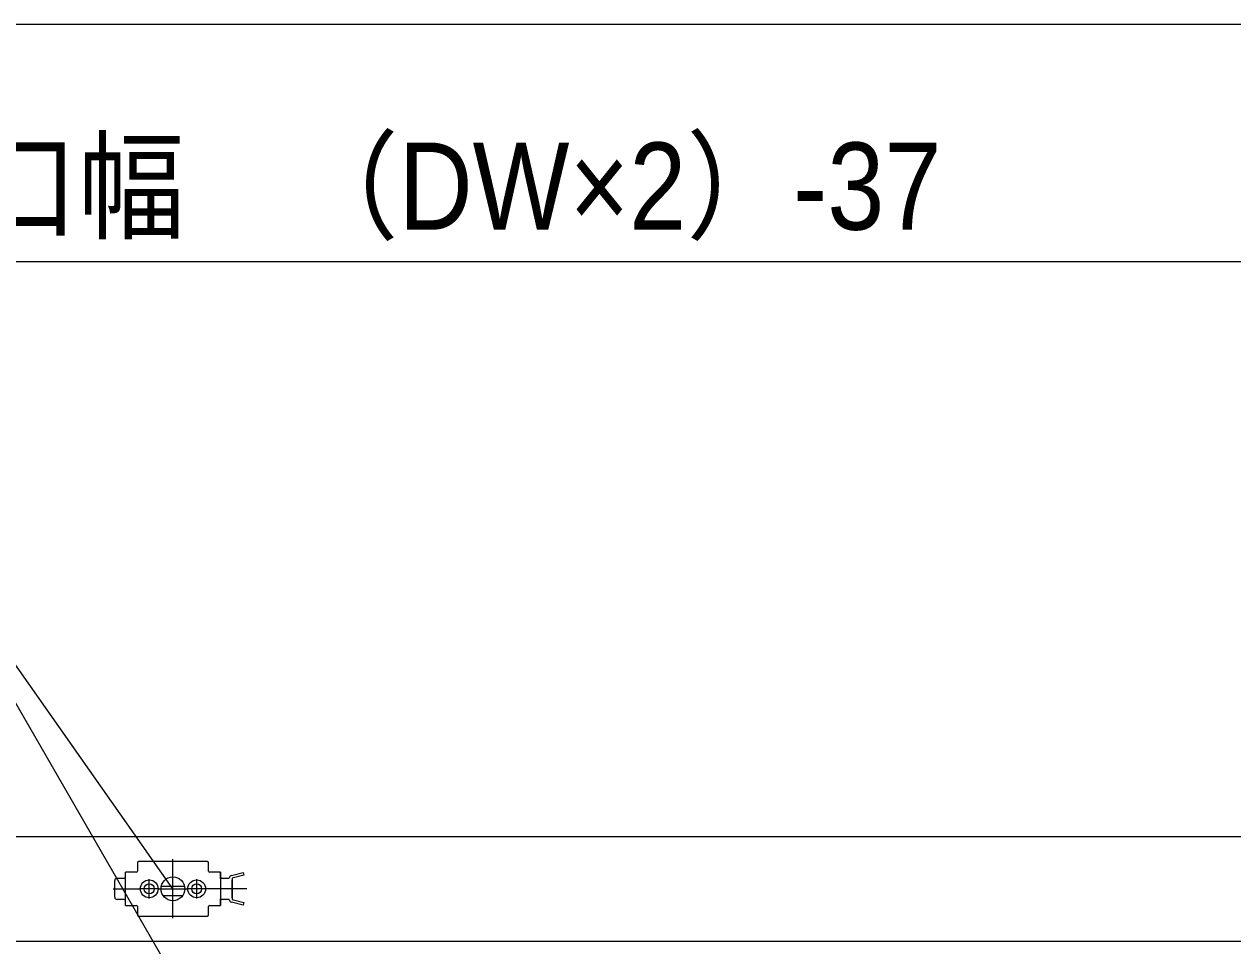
# Model space of a CAD drawing. Units: millimetres, scale not verified. Extents: x -6062 to 6062, y -3045 to 3045.
# Drawn here: x -2520 to -2011, y 1342 to 1730 of the extents above; entities that cross this region are included whole.
import ezdxf
from ezdxf.enums import TextEntityAlignment as Align

# ---------------------------------------------------------------- set-up
doc = ezdxf.new("R2010")
doc.units = ezdxf.units.MM
doc.header["$LTSCALE"] = 20
for name, color, linetype, lineweight in [('0-0_2寸法-1', 7, 'Continuous', 9), ('0-3_2寸法-3', 7, 'Continuous', 9), ('0-4_3一般', 7, 'Continuous', 9)]:
    doc.layers.add(name, color=color, linetype=linetype, lineweight=lineweight)
doc.styles.add('ＭＳ Ｐゴシック', font='')
doc.styles.get('ＭＳ Ｐゴシック').set_extended_font_data('MS PGothic')

# ---------------------------------------------------------------- blocks, each defined once
blk = doc.blocks.new('グループ-110')
at = {"layer": '0-4_3一般'}
for p, q in [((-13700, 27536.7), (-13700, 27526.1)), ((-13700, 27526.1), (-13700, 27466.9)), ((-13110, 27546.7), (-13690, 27546.7)), ((-13400, 27069.2), (-13400, 27565.4)), ((-13100, 27466.9), (-13100, 27536.7)), ((-13870, 27406.9), (-13810, 27406.9)), ((-13710, 27456.9), (-13800, 27456.9)), ((-13800, 27176.9), (-13800, 27456.9)), ((-13000, 27456.9), (-13090, 27456.9)), ((-13000, 27456.9), (-13000, 27176.9)), ((-13000, 27401.9), (-13000, 27456.9)), ((-13000, 27446.9), (-13000, 27416.9)), ((-12990, 27406.9), (-12926, 27406.9)), ((-12902, 27406.9), (-12902, 27226.9)), ((-13902.5, 27316.9), (-13682.5, 27316.9)), ((-13890, 27246.9), (-13890, 27386.9)), ((-13517.5, 27316.9), (-13682.5, 27316.9)), ((-13600, 27234.4), (-13600, 27399.4)), ((-13522.5, 27316.9), (-13282.5, 27316.9)), ((-13117.5, 27316.9), (-13282.5, 27316.9)), ((-13200, 27234.4), (-13200, 27399.4)), ((-12777.5, 27316.9), (-13117.5, 27316.9)), ((-12902, 27241.9), (-12902, 27391.9)), ((-13810, 27226.9), (-13870, 27226.9)), ((-13000, 27176.9), (-13000, 27231.9)), ((-13000, 27216.9), (-13000, 27186.9)), ((-12926, 27226.9), (-12990, 27226.9)), ((-12902, 27226.9), (-12802, 27202.9)), ((-13800, 27176.9), (-13710, 27176.9)), ((-13700, 27166.9), (-13700, 27107.7)), ((-13700, 27107.7), (-13700, 27097.1)), ((-13100, 27107.7), (-13100, 27166.9)), ((-13100, 27097.1), (-13100, 27107.7)), ((-13090, 27176.9), (-13000, 27176.9)), ((-13690, 27087.1), (-13110, 27087.1)), ((-59990, 26876.9), (11350, 26876.9)), ((-59990, 26876.9), (11350, 26876.9))]:
    blk.add_line(p, q, dxfattribs=at)
for points in [[(-59990, 26876.9), (-59990, 27756.9), (11350, 27756.9), (11350, 26876.9)], [(-12907.6, 27430.2), (-12807.6, 27454.2), (-12802, 27430.9), (-12902, 27406.9)], [(-12802, 27202.9), (-12807.6, 27179.5), (-12907.6, 27203.5)]]:
    blk.add_lwpolyline(points, dxfattribs=at)
for centre, radius in [((-13600, 27316.9), 75), ((-13600, 27316.9), 42), ((-13200, 27316.9), 75), ((-13200, 27316.9), 42)]:
    blk.add_circle(centre, radius, dxfattribs=at)
for centre, radius, start, end in [((-13690, 27536.7), 10, 90, 180), ((-13110, 27536.7), 10, 0, 90), ((-13870, 27386.9), 20, 90, 180), ((-13810, 27416.9), 10, 270, 0), ((-13710, 27466.9), 10, 270, 0), ((-13090, 27466.9), 10, 180, 270), ((-12990, 27416.9), 10, 180, 270), ((-12902, 27406.9), 24, 103.49573, 180), ((-13870, 27246.9), 20, 180, 270), ((-13810, 27216.9), 10, 0, 90), ((-12990, 27216.9), 10, 90, 180), ((-12902, 27226.9), 24, 180, 256.50427), ((-13710, 27166.9), 10, 0, 90), ((-13690, 27097.1), 10, 180, 270), ((-13110, 27097.1), 10, 270, 0), ((-13090, 27166.9), 10, 90, 180)]:
    blk.add_arc(centre, radius, start, end, dxfattribs=at)
blk = doc.blocks.new('グループ-111')
at = {"layer": '0-4_3一般'}
blk.add_blockref('グループ-110', (0, 0), dxfattribs=at)

msp = doc.modelspace()

# ---------------------------------------------------------------- linework, layer by layer
at = {"layer": '0-0_2寸法-1'}
for p, q in [((-4781.79, 1730), (-1225.21, 1730)), ((-3574.79, 1630), (-1237.21, 1630))]:
    msp.add_line(p, q, dxfattribs=at)
at = {"layer": '0-3_2寸法-3'}
for p, q in [((-2457.5, 1365.86), (-2575.07, 1532.84)), ((-2457.34, 1370.86), (-2457.66, 1370.86)), ((-2457.34, 1370.86), (-2457.66, 1370.86)), ((-2452.61, 1366.86), (-2462.39, 1366.86)), ((-2453.5, 1362.86), (-2461.5, 1362.86))]:
    msp.add_line(p, q, dxfattribs=at)
msp.add_lwpolyline([(-2453.2, 1321.76), (-2575.07, 1532.84), (-2994.3, 1532.84)], dxfattribs=at)
msp.add_circle((-2457.5, 1365.86), 5.01, dxfattribs=at)
msp.add_circle((-2457.5, 1365.86), 5.01, dxfattribs=at)

# ---------------------------------------------------------------- block references
at = {"layer": '0-4_3一般', "xscale": 0.05, "yscale": 0.05}
msp.add_blockref('グループ-111', (-1787.5, 0), dxfattribs=at)

# ---------------------------------------------------------------- texts
at = {"layer": '0-0_2寸法-1', "style": 'ＭＳ Ｐゴシック', "width": 0.9}
msp.add_text('有効開口幅\u3000（DW×2）-37', height=36.69, dxfattribs=at).set_placement((-2677.68, 1632.45), align=Align.BOTTOM_LEFT)

doc.saveas('drawing.dxf')
